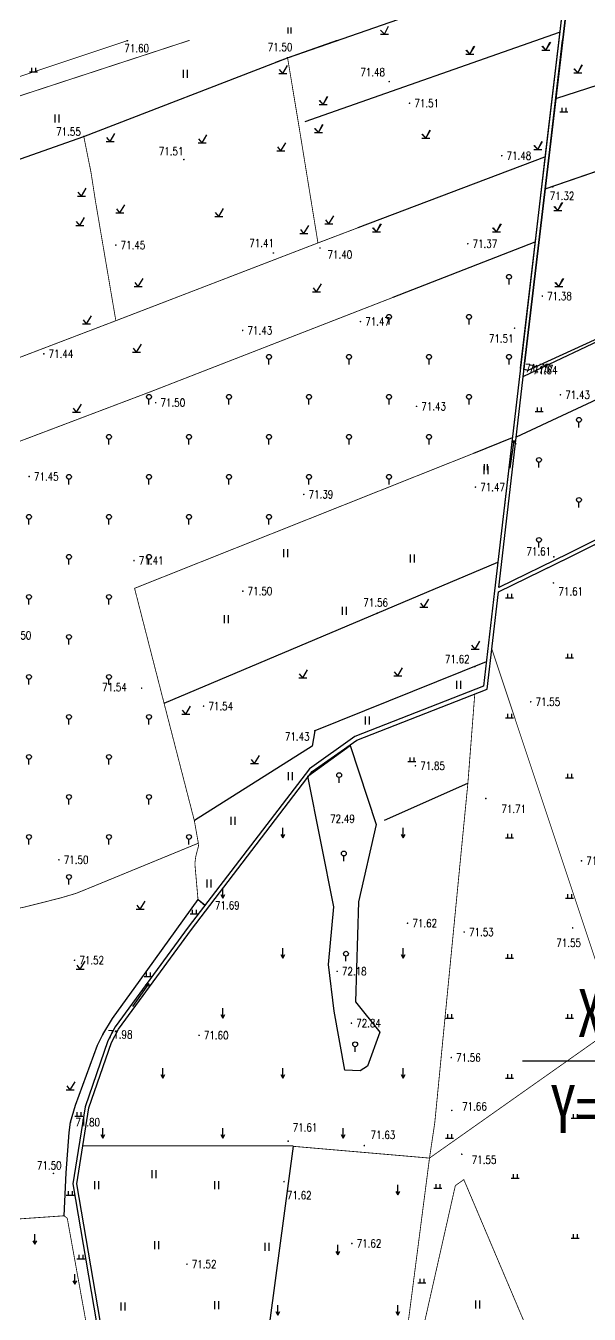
# Model space of a CAD drawing. Extents: x 10519 to 17598, y -625 to 2857.
# Drawn here: x 13705.1 to 13775.6, y 833 to 994.1 of the extents above; entities that cross this region are included whole.
import ezdxf
from ezdxf.enums import TextEntityAlignment as Align

# ---------------------------------------------------------------- set-up
doc = ezdxf.new("R2010")
doc.units = 0
doc.header["$MEASUREMENT"] = 0
doc.layers.get('0').update_dxf_attribs({"linetype": 'CONTINUOUS'})
for name, color, linetype in [('00000道路边线', 2, 'CONTINUOUS'), ('0000原地形', 252, 'CONTINUOUS'), ('ASSIST', 252, 'CONTINUOUS'), ('DM-坐标', 7, 'CONTINUOUS'), ('GCD', 224, 'CONTINUOUS')]:
    doc.layers.add(name, color=color, linetype=linetype)
doc.styles.add('DIMST', font='SimSun.ttf', dxfattribs={"width": 0.8})
doc.styles.add('HZ', font='txt8.shx', dxfattribs={"width": 0.8, "bigfont": 'hz.shx'})
doc.linetypes.add('10422', pattern='A,2,[150,AAA.SHX,S=1,R=0,X=0,Y=1],2,[177,AAA.SHX,S=1,R=0,X=0,Y=0.8],1e-09', length=4)
doc.linetypes.add('1161', pattern='A,0,[149,AAA.SHX,S=0.1,R=0,X=0,Y=0],-1.6', length=1.6)

# ---------------------------------------------------------------- blocks, each defined once
blk = doc.blocks.new('GC200')
at = {"linetype": 'Continuous', "const_width": 0.2, "flags": 128}
blk.add_lwpolyline([(-0.1, 0, 1), (0.1, 0, 1)], format="xyb", close=True, dxfattribs=at)
blk = doc.blocks.new('gc123')
for p, q in [((-1, 0), (1, 0)), ((0, 0), (-0.8, 1)), ((0, 0), (1.2, 2))]:
    blk.add_line(p, q)
blk = doc.blocks.new('gc119')
for p, q in [((-1, 0), (1, 0)), ((-0.5, 1), (-0.5, 0)), ((0.5, 1), (0.5, 0))]:
    blk.add_line(p, q)
blk = doc.blocks.new('gc121')
for p, q in [((-0.5, -1), (-0.5, 1)), ((0.5, -1), (0.5, 1))]:
    blk.add_line(p, q)
blk = doc.blocks.new('gc120')
for p, q in [((-0.5, 0.87), (0, 0)), ((0, 0), (0, 2.5)), ((0, 0), (0.5, 0.87))]:
    blk.add_line(p, q)
blk = doc.blocks.new('gc325')
blk.add_line((0, 0), (0, 1.3))
blk.add_circle((0, 1.9), 0.6)
blk = doc.blocks.new('gc086')
for p, q in [((0, 0), (7, 0)), ((7, 0), (6.18, 0.57)), ((7, 0), (6.18, -0.57))]:
    blk.add_line(p, q)

msp = doc.modelspace()

# ---------------------------------------------------------------- linework, layer by layer
at = {"layer": '00000道路边线', "const_width": 0.4}
for points in [[(13722.93, 1134.04, -0.067825), (13790.91, 992.33, 0.067825), (13722.93, 1134.04, 0.414766), (13688.26, 1141.13), (13432.66, 971.97, 0.558152), (13433.47, 946.45), (13701.23, 792.91, 0.259948), (13720.71, 792.68), (13824.31, 848.82, 0.361072), (13831.44, 866.61), (13790.91, 992.33)], [(13693.52, 1138.62, -0.414763), (13721.26, 1132.95, -0.067828), (13789.01, 991.72, 0.067828), (13721.26, 1132.95, 0.414763), (13693.52, 1138.62), (13435.42, 967.8, 0.558152), (13435.96, 950.79), (13704.26, 796.94, 0.259948), (13719.84, 796.75), (13824.2, 853.31, 0.361072), (13829.42, 866.36), (13789.18, 991.2)]]:
    msp.add_lwpolyline(points, format="xyb", dxfattribs=at)
at = {"layer": '0000原地形', "linetype": 'Continuous'}
for p, q in [((13766.96, 951.26), (13773.66, 1007.95)), ((13766.96, 951.26), (13773.66, 1007.95)), ((13767.36, 951.16), (13774.03, 1007.36)), ((13774.03, 1007.36), (13767.36, 951.16)), ((13740.07, 982.08), (13771.84, 993.26)), ((13746.68, 968.83), (13770, 977.68)), ((13806.45, 968.74, 71.54), (13767.32, 950.21, 71.54)), ((13767.91, 951.01), (13807.19, 968.95)), ((13767.91, 951.01), (13807.19, 968.95)), ((13768.77, 967.02, 71.31), (13751.02, 960.12, 71.31)), ((13766.45, 942.68, 71.55), (13790.85, 954.08, 71.55)), ((13767.36, 951.16), (13767.91, 951.01)), ((13767.36, 951.16), (13767.91, 951.01)), ((13765.93, 942.55), (13761.08, 940.62))]:
    msp.add_line(p, q, dxfattribs=at)
at = {"layer": '0000原地形', "linetype": '10422'}
for p, q in [((13773.62, 1008.08), (13769.99, 977.55)), ((13769.99, 977.55), (13767.03, 952.02)), ((13767.03, 952.02), (13764.91, 933.76)), ((13773.17, 927.68), (13802.05, 942.11)), ((13769.35, 925.82), (13773.17, 927.68))]:
    msp.add_line(p, q, dxfattribs=at)
at = {"layer": '0000原地形', "linetype": '1161'}
for p, q in [((13737.85, 990.07), (13772.92, 1002.26)), ((13771.37, 984.99, 71.33), (13799.35, 993.97, 71.33)), ((13736.37, 989.5), (13737.85, 990.07)), ((13770.05, 973.7, 71.32), (13802.24, 984.71, 71.32))]:
    msp.add_line(p, q, dxfattribs=at)
at = {"layer": '0000原地形'}
for p, q in [((13737.92, 993.09), (13737.92, 993.84)), ((13738.32, 993.09), (13738.32, 993.84)), ((13749.47, 993.52), (13749.97, 993.02)), ((13749.97, 993.02), (13750.47, 994.02)), ((13749.47, 993.02), (13750.47, 993.02)), ((13770.14, 991), (13770.64, 992)), ((13760.15, 991), (13760.65, 990.5)), ((13760.15, 990.5), (13761.15, 990.5)), ((13760.65, 990.5), (13761.15, 991.5)), ((13769.64, 991.5), (13770.14, 991)), ((13769.64, 991), (13770.64, 991)), ((13773.63, 988.68), (13774.13, 988.18)), ((13774.13, 988.18), (13774.63, 989.18)), ((13773.63, 988.18), (13774.63, 988.18)), ((13741.8, 984.74), (13742.3, 984.24)), ((13741.8, 984.24), (13742.8, 984.24)), ((13742.3, 984.24), (13742.8, 985.24)), ((13772.12, 983.79), (13772.12, 983.29)), ((13772.62, 983.79), (13772.62, 983.29)), ((13771.87, 983.29), (13772.87, 983.29)), ((13741.2, 981.22), (13741.7, 980.72)), ((13741.2, 980.72), (13742.2, 980.72)), ((13741.7, 980.72), (13742.2, 981.72)), ((13755.12, 980.01), (13755.62, 981.01)), ((13754.62, 980.51), (13755.12, 980.01)), ((13754.62, 980.01), (13755.62, 980.01)), ((13768.63, 979.1), (13769.13, 978.6)), ((13769.13, 978.6), (13769.63, 979.6)), ((13768.63, 978.6), (13769.63, 978.6)), ((13771.14, 971.49), (13771.64, 970.99)), ((13771.14, 970.99), (13772.14, 970.99)), ((13771.64, 970.99), (13772.14, 971.99)), ((13748.98, 968.29), (13749.48, 969.29)), ((13763.98, 968.29), (13764.48, 969.29)), ((13748.48, 968.79), (13748.98, 968.29)), ((13748.48, 968.29), (13749.48, 968.29)), ((13763.48, 968.79), (13763.98, 968.29)), ((13763.48, 968.29), (13764.48, 968.29)), ((13765.53, 961.74), (13765.53, 962.39)), ((13771.27, 961.97), (13771.77, 961.47)), ((13771.27, 961.47), (13772.27, 961.47)), ((13771.77, 961.47), (13772.27, 962.47)), ((13750.53, 956.74), (13750.53, 957.39)), ((13760.53, 956.74), (13760.53, 957.39)), ((13755.53, 951.74), (13755.53, 952.39)), ((13765.53, 951.74), (13765.53, 952.39)), ((13760.53, 946.74), (13760.53, 947.39)), ((13768.78, 945.84), (13769.78, 945.84)), ((13769.03, 946.34), (13769.03, 945.84)), ((13769.53, 946.34), (13769.53, 945.84)), ((13774.27, 943.86), (13774.27, 944.51)), ((13762.46, 938.52), (13762.46, 939.27)), ((13762.86, 938.52), (13762.86, 939.27)), ((13769.27, 938.86), (13769.27, 939.51)), ((13774.27, 933.86), (13774.27, 934.51)), ((13769.27, 928.86), (13769.27, 929.51))]:
    msp.add_line(p, q, dxfattribs=at)
for centre in [(13765.53, 962.69), (13750.53, 957.69), (13760.53, 957.69), (13755.53, 952.69), (13765.53, 952.69), (13760.53, 947.69), (13774.27, 944.81), (13769.27, 939.81), (13774.27, 934.81), (13769.27, 929.81)]:
    msp.add_ellipse(centre, major_axis=(-0.212, 0.212), ratio=1, start_param=3.926991, end_param=10.210176, dxfattribs=at)
at = {"layer": 'ASSIST', "color": 252, "const_width": 0.1, "flags": 128}
for points in [[(13725.61, 992.24), (13701.61, 984.39), (13683.69, 978.3), (13678.11, 976.72), (13675.23, 953.36), (13670.29, 915.08), (13667.35, 889.4), (13664.34, 861.79), (13656.07, 793.43), (13655.55, 788.96), (13649.73, 743.07), (13608.76, 406.44)], [(13678.33, 979.32), (13682.71, 980.44), (13691.09, 983.29), (13717.81, 992.19), (13717.94, 992.24)], [(13740.07, 982.08), (13768.92, 992.24)], [(13767.36, 951.16), (13767.91, 951.01), (13807.19, 968.95), (13806.91, 970.31), (13800.51, 992.24)], [(13685.73, 945.5), (13716.39, 957.2), (13741.65, 966.92), (13770, 977.68)], [(13746.68, 968.83), (13770, 977.68)], [(13765.93, 942.55), (13718.73, 923.76), (13718.73, 923.76), (13722.41, 909.42), (13726.2, 894.73), (13726.7, 891.91), (13726.72, 891.56), (13726.38, 890.25), (13726.29, 889.58), (13726.28, 889.19), (13726.66, 884.86)], [(13765.93, 942.55), (13761.08, 940.62)], [(13755.59, 852.56), (13756.25, 856.98), (13760.39, 899.43), (13761.25, 910.57)], [(13726.7, 891.91), (13726.7, 891.91), (13726.7, 891.91), (13726.7, 891.91), (13713.32, 886.41), (13711.39, 885.63), (13709.45, 885.06), (13705.11, 883.96), (13694.44, 881.74)], [(13818.15, 885.79), (13779.06, 869.12), (13755.59, 852.56)], [(13697.08, 863.96), (13698.89, 852.74), (13695.12, 851.83), (13695.17, 843.65), (13699.41, 844.62), (13709.93, 845.35)], [(13772.31, 820.57), (13759.88, 849.87), (13759.88, 849.87), (13758.82, 849.12), (13751.14, 815.07)], [(13709.93, 845.35), (13710.32, 845.03), (13715.02, 819), (13712.87, 814.71), (13708.04, 810.59), (13705.92, 809.36), (13703.31, 808.2), (13685.98, 801.22), (13677, 797.82), (13670.41, 795.61), (13666.04, 794.45), (13657.5, 792.23), (13656.29, 791.98)]]:
    msp.add_lwpolyline(points, dxfattribs=at)
at = {"layer": 'ASSIST', "color": 252, "flags": 128}
for points in [[(13690.27, 972.44), (13712.38, 980.23), (13737.85, 990.07), (13744.09, 992.24)], [(13771.74, 992.24), (13769.99, 977.55), (13767.03, 952.02), (13763.72, 923.46), (13762.33, 911.52), (13746.25, 905.24), (13740.59, 901.22), (13725.44, 881.42), (13716.3, 868.95), (13715.4, 867.21), (13712.54, 858.96), (13711.03, 849.35), (13716.54, 816.83), (13708.97, 810.6), (13706.56, 809.21)], [(13736.37, 989.5), (13737.85, 990.07), (13744.09, 992.24)], [(13842.9, 958.02), (13817.84, 948.16), (13815.1, 949.33), (13801.83, 942.55), (13772.95, 928.13), (13764.27, 923.86), (13767.52, 951.96), (13770.49, 977.5), (13772.22, 992.24)], [(13771.74, 992.24), (13769.99, 977.55), (13767.03, 952.02), (13764.91, 933.76)], [(13706.81, 808.77), (13709.25, 810.19), (13717.08, 816.63), (13711.53, 849.35), (13713.02, 858.84), (13715.86, 867.01), (13716.73, 868.69), (13725.84, 881.12), (13740.94, 900.86), (13746.49, 904.8), (13762.79, 911.17), (13764.21, 923.31), (13773.17, 927.68), (13802.05, 942.11), (13815.12, 948.78), (13817.83, 947.62), (13843.05, 957.54)], [(13769.35, 925.82), (13773.17, 927.68), (13802.05, 942.11), (13815.12, 948.78), (13817.83, 947.62), (13843.05, 957.54)], [(13722.41, 909.42), (13764.13, 927.03)], [(13709.93, 845.35), (13710.17, 850.73), (13710.54, 855.76), (13710.73, 857.04), (13711.33, 859.17), (13714.08, 866.67), (13714.78, 868.01), (13715.98, 869.99), (13719.41, 874.81), (13726.66, 884.86)], [(13726.66, 884.86), (13727.55, 884.18)], [(13738.56, 854.03), (13738.56, 854.03), (13712.28, 854.09)], [(13738.56, 854.03), (13733.97, 819.86)]]:
    msp.add_lwpolyline(points, dxfattribs=at)
for points, elevation in [([(13771.37, 984.99), (13793.95, 992.24)], 71.33), ([(13770.05, 973.7), (13802.24, 984.71)], 71.32), ([(13762.68, 914.56), (13741.26, 905.95), (13740.93, 904.05), (13726.2, 894.73)], 71.62), ([(13744.99, 863.53), (13743.66, 870.92), (13742.97, 876.77), (13743.64, 883.94), (13740.37, 900.27), (13745.69, 904.1), (13748.92, 894.23), (13746.7, 884.59), (13746.34, 872.07), (13749.37, 868.29), (13747.83, 864.05), (13746.91, 863.46), (13744.99, 863.53)], 72.54), ([(13749.98, 894.79), (13760.39, 899.43)], 71.78), ([(13726.66, 884.86), (13727.52, 884.16)], 71.69)]:
    msp.add_lwpolyline(points, dxfattribs=dict(at, elevation=elevation))
for points in [[(13737.85, 990.07, 0.1, 0.1, 0), (13739.23, 981.78, 0.1, 0.1, 0), (13741.65, 966.92, 0, 0, 0)], [(13712.38, 980.23, 0.1, 0.1, 0), (13713.27, 975.82, 0.1, 0.1, 0), (13713.86, 972.04, 0.1, 0.1, 0), (13716.39, 957.2, 0, 0, 0)]]:
    msp.add_lwpolyline(points, format="xyseb", dxfattribs=at)
at = {"layer": 'ASSIST', "color": 252, "const_width": 0.1, "flags": 128}
for points, elevation in [([(13768.77, 967.02), (13720.92, 948.4), (13685.62, 935.03)], 71.31), ([(13768.77, 967.02), (13751.02, 960.12)], 71.31), ([(13766.45, 942.68), (13790.85, 954.08), (13809.07, 962.58)], 71.55), ([(13738.56, 854.03), (13755.59, 852.56), (13750.78, 815.45)], 71.78)]:
    msp.add_lwpolyline(points, dxfattribs=dict(at, elevation=elevation))
msp.add_lwpolyline([(13763.39, 916.14), (13779.06, 869.12), (13789.16, 848.92, 0.07244), (13795.23, 840.59), (13800.37, 832.17)], format="xyb", dxfattribs=at)
at = {"layer": 'DM-坐标', "linetype": 'ByBlock'}
msp.add_line((13811.06, 864.68), (13767.2, 864.68), dxfattribs=at)

# ---------------------------------------------------------------- block references
at = {"layer": 'ASSIST', "color": 252}
ref = msp.add_blockref('GC200', (13717.81, 992.19, 71.6), dxfattribs=dict(at, xscale=0.5, yscale=0.5, zscale=0.5))
ref.add_attrib('height', '71.60', dxfattribs={"layer": 'GCD', "linetype": 'Continuous', "height": 1, "style": 'HZ', "width": 0.8}).set_placement((13717.45, 991.25, 71.6), align=Align.MIDDLE_LEFT)
ref = msp.add_blockref('GC200', (13737.85, 990.07, 71.5), dxfattribs=dict(at, xscale=0.5, yscale=0.5, zscale=0.5))
ref.add_attrib('height', '71.50', dxfattribs={"layer": 'GCD', "linetype": 'Continuous', "height": 1, "style": 'HZ', "width": 0.8}).set_placement((13735.37, 991.39, 71.5), align=Align.MIDDLE_LEFT)
at = {"layer": 'ASSIST', "color": 252, "xscale": 0.5, "yscale": 0.5}
for name, p in [('gc123', (13770.14, 991)), ('gc123', (13760.65, 990.5)), ('gc119', (13706.09, 988.29)), ('gc123', (13737.26, 988.08)), ('gc123', (13774.13, 988.18)), ('gc121', (13725.08, 988.06)), ('gc123', (13742.3, 984.24)), ('gc119', (13772.37, 983.29)), ('gc121', (13709.06, 982.46)), ('gc123', (13715.68, 979.61)), ('gc123', (13741.7, 980.72)), ('gc123', (13755.12, 980.01)), ('gc123', (13727.18, 979.41)), ('gc123', (13737.02, 978.43)), ('gc123', (13769.13, 978.6)), ('gc123', (13712.1, 972.75)), ('gc123', (13716.9, 970.67)), ('gc123', (13729.26, 970.24)), ('gc123', (13771.64, 970.99)), ('gc123', (13711.87, 969.08)), ('gc123', (13743.02, 969.32)), ('gc123', (13748.98, 968.29)), ('gc123', (13763.98, 968.29)), ('gc123', (13739.9, 968.08)), ('gc325', (13765.53, 961.74)), ('gc123', (13719.2, 961.47)), ('gc123', (13741.48, 960.79)), ('gc123', (13771.77, 961.47)), ('gc123', (13712.74, 956.81)), ('gc325', (13750.53, 956.74)), ('gc325', (13760.53, 956.74)), ('gc123', (13718.98, 953.29)), ('gc325', (13735.53, 951.74)), ('gc325', (13745.53, 951.74)), ('gc325', (13755.53, 951.74)), ('gc325', (13765.53, 951.74)), ('gc123', (13711.48, 945.79)), ('gc325', (13720.53, 946.74)), ('gc325', (13730.53, 946.74)), ('gc325', (13740.53, 946.74)), ('gc325', (13750.53, 946.74)), ('gc325', (13760.53, 946.74)), ('gc119', (13769.28, 945.84)), ('gc325', (13774.27, 943.86)), ('gc325', (13715.53, 941.74)), ('gc325', (13725.53, 941.74)), ('gc325', (13735.53, 941.74)), ('gc325', (13745.53, 941.74)), ('gc325', (13755.53, 941.74)), ('gc121', (13762.66, 938.52)), ('gc325', (13769.27, 938.86)), ('gc325', (13710.53, 936.74)), ('gc325', (13720.53, 936.74)), ('gc325', (13730.53, 936.74)), ('gc325', (13740.53, 936.74)), ('gc325', (13750.53, 936.74)), ('gc325', (13774.27, 933.86)), ('gc325', (13705.53, 931.74)), ('gc325', (13715.53, 931.74)), ('gc325', (13725.53, 931.74)), ('gc325', (13735.53, 931.74)), ('gc325', (13769.27, 928.86)), ('gc325', (13710.53, 926.74)), ('gc325', (13720.53, 926.74)), ('gc121', (13737.65, 928.17)), ('gc121', (13753.47, 927.47)), ('gc325', (13705.53, 921.74)), ('gc325', (13715.53, 921.74)), ('gc119', (13765.59, 922.56)), ('gc121', (13744.98, 920.96)), ('gc123', (13754.9, 921.4)), ('gc121', (13730.21, 919.91)), ('gc325', (13710.53, 916.74)), ('gc123', (13761.29, 916.16)), ('gc119', (13773.09, 915.06)), ('gc325', (13705.53, 911.74)), ('gc325', (13715.53, 911.74)), ('gc123', (13739.76, 912.58)), ('gc123', (13751.62, 912.82)), ('gc121', (13759.27, 911.69)), ('gc123', (13725.12, 908.02)), ('gc325', (13710.53, 906.74)), ('gc325', (13720.53, 906.74)), ('gc121', (13747.83, 907.26)), ('gc119', (13765.59, 907.56)), ('gc325', (13705.53, 901.74)), ('gc325', (13715.53, 901.74)), ('gc123', (13733.73, 901.86)), ('gc119', (13753.37, 902.1)), ('gc121', (13738.21, 900.3)), ('gc325', (13744.3, 899.47)), ('gc119', (13773.09, 900.06)), ('gc325', (13710.53, 896.74)), ('gc325', (13720.53, 896.74)), ('gc121', (13731.07, 894.69)), ('gc120', (13737.28, 892.56)), ('gc120', (13752.28, 892.56)), ('gc325', (13705.53, 891.74)), ('gc325', (13715.53, 891.74)), ('gc325', (13725.53, 891.74)), ('gc119', (13765.59, 892.56)), ('gc325', (13744.88, 889.67)), ('gc325', (13710.53, 886.74)), ('gc121', (13728.07, 886.88)), ('gc120', (13729.78, 885.06)), ('gc119', (13773.09, 885.06)), ('gc123', (13719.44, 883.65)), ('gc119', (13726.18, 883.08)), ('gc120', (13737.28, 877.56)), ('gc325', (13745.15, 877.15)), ('gc120', (13752.28, 877.56)), ('gc119', (13765.59, 877.56)), ('gc123', (13711.94, 876.15)), ('gc119', (13720.42, 875.27)), ('gc120', (13729.78, 870.06)), ('gc119', (13758.09, 870.06)), ('gc119', (13773.09, 870.06)), ('gc325', (13746.3, 865.83)), ('gc120', (13722.28, 862.56)), ('gc120', (13737.28, 862.56)), ('gc120', (13752.28, 862.56)), ('gc119', (13765.59, 862.56)), ('gc123', (13710.7, 861.09)), ('gc119', (13711.75, 857.81)), ('gc119', (13773.79, 857.54)), ('gc120', (13714.78, 855.06)), ('gc120', (13729.78, 855.06)), ('gc120', (13744.78, 855.06)), ('gc119', (13758.09, 855.06)), ('gc121', (13721.19, 850.55)), ('gc119', (13766.29, 850.04)), ('gc121', (13714.03, 849.16)), ('gc121', (13729.03, 849.16)), ('gc120', (13751.64, 847.95)), ('gc119', (13756.63, 848.82)), ('gc119', (13710.7, 847.94)), ('gc120', (13706.27, 841.8)), ('gc121', (13721.53, 841.66)), ('gc119', (13773.79, 842.54)), ('gc121', (13735.29, 841.45)), ('gc120', (13744.14, 840.45)), ('gc119', (13712, 839.97)), ('gc120', (13711.27, 836.8)), ('gc119', (13754.63, 836.97)), ('gc121', (13717.32, 834)), ('gc121', (13729.03, 834.16)), ('gc120', (13736.64, 832.95)), ('gc120', (13751.64, 832.95)), ('gc121', (13761.63, 834.25))]:
    msp.add_blockref(name, p, dxfattribs=at)
at = {"layer": 'ASSIST', "color": 252}
ref = msp.add_blockref('GC200', (13750.56, 987.08, 71.48), dxfattribs=dict(at, xscale=0.5, yscale=0.5, zscale=0.5))
ref.add_attrib('height', '71.48', dxfattribs={"layer": 'GCD', "linetype": 'Continuous', "height": 1, "style": 'HZ', "width": 0.8}).set_placement((13746.95, 988.26, 71.48), align=Align.MIDDLE_LEFT)
ref = msp.add_blockref('GC200', (13753.1, 984.38, 71.51), dxfattribs=dict(at, xscale=0.5, yscale=0.5, zscale=0.5))
ref.add_attrib('height', '71.51', dxfattribs={"layer": 'GCD', "linetype": 'Continuous', "height": 1, "style": 'HZ', "width": 0.8}).set_placement((13753.7, 984.38, 71.51), align=Align.MIDDLE_LEFT)
ref = msp.add_blockref('GC200', (13712.38, 980.23, 71.55), dxfattribs=dict(at, xscale=0.5, yscale=0.5, zscale=0.5))
ref.add_attrib('height', '71.55', dxfattribs={"layer": 'GCD', "linetype": 'Continuous', "height": 1, "style": 'HZ', "width": 0.8}).set_placement((13708.93, 980.83, 71.55), align=Align.MIDDLE_LEFT)
ref = msp.add_blockref('GC200', (13724.89, 977.34, 71.51), dxfattribs=dict(at, xscale=0.5, yscale=0.5, zscale=0.5))
ref.add_attrib('height', '71.51', dxfattribs={"layer": 'GCD', "linetype": 'Continuous', "height": 1, "style": 'HZ', "width": 0.8}).set_placement((13721.76, 978.37, 71.51), align=Align.MIDDLE_LEFT)
ref = msp.add_blockref('GC200', (13764.62, 977.82, 71.48), dxfattribs=dict(at, xscale=0.5, yscale=0.5, zscale=0.5))
ref.add_attrib('height', '71.48', dxfattribs={"layer": 'GCD', "linetype": 'Continuous', "height": 1, "style": 'HZ', "width": 0.8}).set_placement((13765.22, 977.82, 71.48), align=Align.MIDDLE_LEFT)
ref = msp.add_blockref('GC200', (13770.99, 973.93, 71.32), dxfattribs=dict(at, xscale=0.5, yscale=0.5, zscale=0.5))
ref.add_attrib('height', '71.32', dxfattribs={"layer": 'GCD', "linetype": 'Continuous', "height": 1, "style": 'HZ', "width": 0.8}).set_placement((13770.61, 972.79, 71.32), align=Align.MIDDLE_LEFT)
ref = msp.add_blockref('GC200', (13716.39, 966.65, 71.45), dxfattribs=dict(at, xscale=0.5, yscale=0.5, zscale=0.5))
ref.add_attrib('height', '71.45', dxfattribs={"layer": 'GCD', "linetype": 'Continuous', "height": 1, "style": 'HZ', "width": 0.8}).set_placement((13716.99, 966.65, 71.45), align=Align.MIDDLE_LEFT)
ref = msp.add_blockref('GC200', (13736.08, 965.66, 71.41), dxfattribs=dict(at, xscale=0.5, yscale=0.5, zscale=0.5))
ref.add_attrib('height', '71.41', dxfattribs={"layer": 'GCD', "linetype": 'Continuous', "height": 1, "style": 'HZ', "width": 0.8}).set_placement((13733.07, 966.91, 71.41), align=Align.MIDDLE_LEFT)
ref = msp.add_blockref('GC200', (13741.9, 966.29, 71.4), dxfattribs=dict(at, xscale=0.5, yscale=0.5, zscale=0.5))
ref.add_attrib('height', '71.40', dxfattribs={"layer": 'GCD', "linetype": 'Continuous', "height": 1, "style": 'HZ', "width": 0.8}).set_placement((13742.84, 965.46, 71.4), align=Align.MIDDLE_LEFT)
ref = msp.add_blockref('GC200', (13760.37, 966.82, 71.37), dxfattribs=dict(at, xscale=0.5, yscale=0.5, zscale=0.5))
ref.add_attrib('height', '71.37', dxfattribs={"layer": 'GCD', "linetype": 'Continuous', "height": 1, "style": 'HZ', "width": 0.8}).set_placement((13760.97, 966.82, 71.37), align=Align.MIDDLE_LEFT)
ref = msp.add_blockref('GC200', (13769.69, 960.28, 71.38), dxfattribs=dict(at, xscale=0.5, yscale=0.5, zscale=0.5))
ref.add_attrib('height', '71.38', dxfattribs={"layer": 'GCD', "linetype": 'Continuous', "height": 1, "style": 'HZ', "width": 0.8}).set_placement((13770.29, 960.28, 71.38), align=Align.MIDDLE_LEFT)
ref = msp.add_blockref('GC200', (13732.24, 955.99, 71.43), dxfattribs=dict(at, xscale=0.5, yscale=0.5, zscale=0.5))
ref.add_attrib('height', '71.43', dxfattribs={"layer": 'GCD', "linetype": 'Continuous', "height": 1, "style": 'HZ', "width": 0.8}).set_placement((13732.84, 955.99, 71.43), align=Align.MIDDLE_LEFT)
ref = msp.add_blockref('GC200', (13746.96, 957.09, 71.47), dxfattribs=dict(at, xscale=0.5, yscale=0.5, zscale=0.5))
ref.add_attrib('height', '71.47', dxfattribs={"layer": 'GCD', "linetype": 'Continuous', "height": 1, "style": 'HZ', "width": 0.8}).set_placement((13747.56, 957.09, 71.47), align=Align.MIDDLE_LEFT)
ref = msp.add_blockref('GC200', (13766.23, 956.27, 71.51), dxfattribs=dict(at, xscale=0.5, yscale=0.5, zscale=0.5))
ref.add_attrib('height', '71.51', dxfattribs={"layer": 'GCD', "linetype": 'Continuous', "height": 1, "style": 'HZ', "width": 0.8}).set_placement((13763.01, 954.97, 71.51), align=Align.MIDDLE_LEFT)
ref = msp.add_blockref('GC200', (13707.39, 953.06, 71.44), dxfattribs=dict(at, xscale=0.5, yscale=0.5, zscale=0.5))
ref.add_attrib('height', '71.44', dxfattribs={"layer": 'GCD', "linetype": 'Continuous', "height": 1, "style": 'HZ', "width": 0.8}).set_placement((13707.99, 953.06, 71.44), align=Align.MIDDLE_LEFT)
ref = msp.add_blockref('GC200', (13767.36, 951.16, 71.77), dxfattribs=dict(at, xscale=0.5, yscale=0.5, zscale=0.5))
ref.add_attrib('height', '71.77', dxfattribs={"layer": 'GCD', "linetype": 'Continuous', "height": 1, "style": 'HZ', "width": 0.8}).set_placement((13767.96, 951.16, 71.77), align=Align.MIDDLE_LEFT)
ref = msp.add_blockref('GC200', (13767.91, 951.01, 71.64), dxfattribs=dict(at, xscale=0.5, yscale=0.5, zscale=0.5))
ref.add_attrib('height', '71.64', dxfattribs={"layer": 'GCD', "linetype": 'Continuous', "height": 1, "style": 'HZ', "width": 0.8}).set_placement((13768.51, 951.01, 71.64), align=Align.MIDDLE_LEFT)
ref = msp.add_blockref('GC200', (13771.95, 947.94, 71.43), dxfattribs=dict(at, xscale=0.5, yscale=0.5, zscale=0.5))
ref.add_attrib('height', '71.43', dxfattribs={"layer": 'GCD', "linetype": 'Continuous', "height": 1, "style": 'HZ', "width": 0.8}).set_placement((13772.55, 947.94, 71.43), align=Align.MIDDLE_LEFT)
ref = msp.add_blockref('GC200', (13721.37, 946.96, 71.5), dxfattribs=dict(at, xscale=0.5, yscale=0.5, zscale=0.5))
ref.add_attrib('height', '71.50', dxfattribs={"layer": 'GCD', "linetype": 'Continuous', "height": 1, "style": 'HZ', "width": 0.8}).set_placement((13721.97, 946.96, 71.5), align=Align.MIDDLE_LEFT)
ref = msp.add_blockref('GC200', (13753.97, 946.5, 71.43), dxfattribs=dict(at, xscale=0.5, yscale=0.5, zscale=0.5))
ref.add_attrib('height', '71.43', dxfattribs={"layer": 'GCD', "linetype": 'Continuous', "height": 1, "style": 'HZ', "width": 0.8}).set_placement((13754.57, 946.5, 71.43), align=Align.MIDDLE_LEFT)
at = {"layer": 'ASSIST', "color": 252, "yscale": 0.5, "zscale": 0.5}
for p, xscale, rotation in [((13765.68, 938.77), 0.4999999999517244, 82.05171167887983), ((13718.51, 871.49), 0.5000000001619764, 54.82481727632754)]:
    msp.add_blockref('gc086', p, dxfattribs=dict(at, xscale=xscale, rotation=rotation))
at = {"layer": 'ASSIST', "color": 252}
ref = msp.add_blockref('GC200', (13705.56, 937.73, 71.45), dxfattribs=dict(at, xscale=0.5, yscale=0.5, zscale=0.5))
ref.add_attrib('height', '71.45', dxfattribs={"layer": 'GCD', "linetype": 'Continuous', "height": 1, "style": 'HZ', "width": 0.8}).set_placement((13706.16, 937.73, 71.45), align=Align.MIDDLE_LEFT)
ref = msp.add_blockref('GC200', (13739.88, 935.5, 71.39), dxfattribs=dict(at, xscale=0.5, yscale=0.5, zscale=0.5))
ref.add_attrib('height', '71.39', dxfattribs={"layer": 'GCD', "linetype": 'Continuous', "height": 1, "style": 'HZ', "width": 0.8}).set_placement((13740.48, 935.5, 71.39), align=Align.MIDDLE_LEFT)
ref = msp.add_blockref('GC200', (13761.33, 936.41, 71.47), dxfattribs=dict(at, xscale=0.5, yscale=0.5, zscale=0.5))
ref.add_attrib('height', '71.47', dxfattribs={"layer": 'GCD', "linetype": 'Continuous', "height": 1, "style": 'HZ', "width": 0.8}).set_placement((13761.93, 936.41, 71.47), align=Align.MIDDLE_LEFT)
ref = msp.add_blockref('GC200', (13718.66, 927.23, 71.41), dxfattribs=dict(at, xscale=0.5, yscale=0.5, zscale=0.5))
ref.add_attrib('height', '71.41', dxfattribs={"layer": 'GCD', "linetype": 'Continuous', "height": 1, "style": 'HZ', "width": 0.8}).set_placement((13719.26, 927.23, 71.41), align=Align.MIDDLE_LEFT)
ref = msp.add_blockref('GC200', (13771.13, 927.69, 71.61), dxfattribs=dict(at, xscale=0.5, yscale=0.5, zscale=0.5))
ref.add_attrib('height', '71.61', dxfattribs={"layer": 'GCD', "linetype": 'Continuous', "height": 1, "style": 'HZ', "width": 0.8}).set_placement((13767.7, 928.37, 71.61), align=Align.MIDDLE_LEFT)
ref = msp.add_blockref('GC200', (13771.08, 924.43, 71.61), dxfattribs=dict(at, xscale=0.5, yscale=0.5, zscale=0.5))
ref.add_attrib('height', '71.61', dxfattribs={"layer": 'GCD', "linetype": 'Continuous', "height": 1, "style": 'HZ', "width": 0.8}).set_placement((13771.7, 923.37, 71.61), align=Align.MIDDLE_LEFT)
ref = msp.add_blockref('GC200', (13732.26, 923.41, 71.5), dxfattribs=dict(at, xscale=0.5, yscale=0.5, zscale=0.5))
ref.add_attrib('height', '71.50', dxfattribs={"layer": 'GCD', "linetype": 'Continuous', "height": 1, "style": 'HZ', "width": 0.8}).set_placement((13732.86, 923.41, 71.5), align=Align.MIDDLE_LEFT)
ref = msp.add_blockref('GC200', (13749.08, 920.67, 71.56), dxfattribs=dict(at, xscale=0.5, yscale=0.5, zscale=0.5))
ref.add_attrib('height', '71.56', dxfattribs={"layer": 'GCD', "linetype": 'Continuous', "height": 1, "style": 'HZ', "width": 0.8}).set_placement((13747.32, 921.99, 71.56), align=Align.MIDDLE_LEFT)
ref = msp.add_blockref('GC200', (13702.14, 917.88, 71.5), dxfattribs=dict(at, xscale=0.5, yscale=0.5, zscale=0.5))
ref.add_attrib('height', '71.50', dxfattribs={"layer": 'GCD', "linetype": 'Continuous', "height": 1, "style": 'HZ', "width": 0.8}).set_placement((13702.74, 917.88, 71.5), align=Align.MIDDLE_LEFT)
ref = msp.add_blockref('GC200', (13761.26, 913.99, 71.62), dxfattribs=dict(at, xscale=0.5, yscale=0.5, zscale=0.5))
ref.add_attrib('height', '71.62', dxfattribs={"layer": 'GCD', "linetype": 'Continuous', "height": 1, "style": 'HZ', "width": 0.8}).set_placement((13757.52, 914.92, 71.62), align=Align.MIDDLE_LEFT)
ref = msp.add_blockref('GC200', (13719.62, 911.28, 71.54), dxfattribs=dict(at, xscale=0.5, yscale=0.5, zscale=0.5))
ref.add_attrib('height', '71.54', dxfattribs={"layer": 'GCD', "linetype": 'Continuous', "height": 1, "style": 'HZ', "width": 0.8}).set_placement((13714.68, 911.41, 71.54), align=Align.MIDDLE_LEFT)
ref = msp.add_blockref('GC200', (13768.24, 909.58, 71.55), dxfattribs=dict(at, xscale=0.5, yscale=0.5, zscale=0.5))
ref.add_attrib('height', '71.55', dxfattribs={"layer": 'GCD', "linetype": 'Continuous', "height": 1, "style": 'HZ', "width": 0.8}).set_placement((13768.84, 909.58, 71.55), align=Align.MIDDLE_LEFT)
ref = msp.add_blockref('GC200', (13727.36, 909.04, 71.54), dxfattribs=dict(at, xscale=0.5, yscale=0.5, zscale=0.5))
ref.add_attrib('height', '71.54', dxfattribs={"layer": 'GCD', "linetype": 'Continuous', "height": 1, "style": 'HZ', "width": 0.8}).set_placement((13727.96, 909.04, 71.54), align=Align.MIDDLE_LEFT)
ref = msp.add_blockref('GC200', (13741.26, 905.95, 71.43), dxfattribs=dict(at, xscale=0.5, yscale=0.5, zscale=0.5))
ref.add_attrib('height', '71.43', dxfattribs={"layer": 'GCD', "linetype": 'Continuous', "height": 1, "style": 'HZ', "width": 0.8}).set_placement((13737.52, 905.23, 71.43), align=Align.MIDDLE_LEFT)
ref = msp.add_blockref('GC200', (13753.83, 901.58, 71.85), dxfattribs=dict(at, xscale=0.5, yscale=0.5, zscale=0.5))
ref.add_attrib('height', '71.85', dxfattribs={"layer": 'GCD', "linetype": 'Continuous', "height": 1, "style": 'HZ', "width": 0.8}).set_placement((13754.43, 901.58, 71.85), align=Align.MIDDLE_LEFT)
ref = msp.add_blockref('GC200', (13762.63, 897.49, 71.71), dxfattribs=dict(at, xscale=0.5, yscale=0.5, zscale=0.5))
ref.add_attrib('height', '71.71', dxfattribs={"layer": 'GCD', "linetype": 'Continuous', "height": 1, "style": 'HZ', "width": 0.8}).set_placement((13764.57, 896.2, 71.71), align=Align.MIDDLE_LEFT)
ref = msp.add_blockref('GC200', (13745.71, 894.89, 72.49), dxfattribs=dict(at, xscale=0.5, yscale=0.5, zscale=0.5))
ref.add_attrib('height', '72.49', dxfattribs={"layer": 'GCD', "linetype": 'Continuous', "height": 1, "style": 'HZ', "width": 0.8}).set_placement((13743.17, 894.96, 72.49), align=Align.MIDDLE_LEFT)
ref = msp.add_blockref('GC200', (13709.28, 889.84, 71.5), dxfattribs=dict(at, xscale=0.5, yscale=0.5, zscale=0.5))
ref.add_attrib('height', '71.50', dxfattribs={"layer": 'GCD', "linetype": 'Continuous', "height": 1, "style": 'HZ', "width": 0.8}).set_placement((13709.88, 889.84, 71.5), align=Align.MIDDLE_LEFT)
ref = msp.add_blockref('GC200', (13774.59, 889.71, 71.57), dxfattribs=dict(at, xscale=0.5, yscale=0.5, zscale=0.5))
ref.add_attrib('height', '71.57', dxfattribs={"layer": 'GCD', "linetype": 'Continuous', "height": 1, "style": 'HZ', "width": 0.8}).set_placement((13775.19, 889.71, 71.57), align=Align.MIDDLE_LEFT)
ref = msp.add_blockref('GC200', (13726.66, 884.86, 71.69), dxfattribs=dict(at, xscale=0.5, yscale=0.5, zscale=0.5))
ref.add_attrib('height', '71.69', dxfattribs={"layer": 'GCD', "linetype": 'Continuous', "height": 1, "style": 'HZ', "width": 0.8}).set_placement((13728.78, 884.14, 71.69), align=Align.MIDDLE_LEFT)
ref = msp.add_blockref('GC200', (13752.85, 881.91, 71.62), dxfattribs=dict(at, xscale=0.5, yscale=0.5, zscale=0.5))
ref.add_attrib('height', '71.62', dxfattribs={"layer": 'GCD', "linetype": 'Continuous', "height": 1, "style": 'HZ', "width": 0.8}).set_placement((13753.45, 881.91, 71.62), align=Align.MIDDLE_LEFT)
ref = msp.add_blockref('GC200', (13759.93, 880.81, 71.53), dxfattribs=dict(at, xscale=0.5, yscale=0.5, zscale=0.5))
ref.add_attrib('height', '71.53', dxfattribs={"layer": 'GCD', "linetype": 'Continuous', "height": 1, "style": 'HZ', "width": 0.8}).set_placement((13760.53, 880.81, 71.53), align=Align.MIDDLE_LEFT)
ref = msp.add_blockref('GC200', (13773.48, 881.32, 71.55), dxfattribs=dict(at, xscale=0.5, yscale=0.5, zscale=0.5))
ref.add_attrib('height', '71.55', dxfattribs={"layer": 'GCD', "linetype": 'Continuous', "height": 1, "style": 'HZ', "width": 0.8}).set_placement((13771.44, 879.45, 71.55), align=Align.MIDDLE_LEFT)
ref = msp.add_blockref('GC200', (13711.23, 877.28, 71.52), dxfattribs=dict(at, xscale=0.5, yscale=0.5, zscale=0.5))
ref.add_attrib('height', '71.52', dxfattribs={"layer": 'GCD', "linetype": 'Continuous', "height": 1, "style": 'HZ', "width": 0.8}).set_placement((13711.83, 877.28, 71.52), align=Align.MIDDLE_LEFT)
ref = msp.add_blockref('GC200', (13744.05, 875.9, 72.18), dxfattribs=dict(at, xscale=0.5, yscale=0.5, zscale=0.5))
ref.add_attrib('height', '72.18', dxfattribs={"layer": 'GCD', "linetype": 'Continuous', "height": 1, "style": 'HZ', "width": 0.8}).set_placement((13744.65, 875.9, 72.18), align=Align.MIDDLE_LEFT)
ref = msp.add_blockref('GC200', (13745.83, 869.42, 72.84), dxfattribs=dict(at, xscale=0.5, yscale=0.5, zscale=0.5))
ref.add_attrib('height', '72.84', dxfattribs={"layer": 'GCD', "linetype": 'Continuous', "height": 1, "style": 'HZ', "width": 0.8}).set_placement((13746.43, 869.42, 72.84), align=Align.MIDDLE_LEFT)
ref = msp.add_blockref('GC200', (13714.78, 868.01, 71.97), dxfattribs=dict(at, xscale=0.5, yscale=0.5, zscale=0.5))
ref.add_attrib('height', '71.98', dxfattribs={"layer": 'GCD', "linetype": 'Continuous', "height": 1, "style": 'HZ', "width": 0.8}).set_placement((13715.38, 868.01, 71.97), align=Align.MIDDLE_LEFT)
ref = msp.add_blockref('GC200', (13726.79, 867.9, 71.6), dxfattribs=dict(at, xscale=0.5, yscale=0.5, zscale=0.5))
ref.add_attrib('height', '71.60', dxfattribs={"layer": 'GCD', "linetype": 'Continuous', "height": 1, "style": 'HZ', "width": 0.8}).set_placement((13727.39, 867.9, 71.6), align=Align.MIDDLE_LEFT)
ref = msp.add_blockref('GC200', (13758.31, 865.12, 71.56), dxfattribs=dict(at, xscale=0.5, yscale=0.5, zscale=0.5))
ref.add_attrib('height', '71.56', dxfattribs={"layer": 'GCD', "linetype": 'Continuous', "height": 1, "style": 'HZ', "width": 0.8}).set_placement((13758.91, 865.12, 71.56), align=Align.MIDDLE_LEFT)
ref = msp.add_blockref('GC200', (13758.38, 858.52, 71.66), dxfattribs=dict(at, xscale=0.5, yscale=0.5, zscale=0.5))
ref.add_attrib('height', '71.66', dxfattribs={"layer": 'GCD', "linetype": 'Continuous', "height": 1, "style": 'HZ', "width": 0.8}).set_placement((13759.67, 859.01, 71.66), align=Align.MIDDLE_LEFT)
ref = msp.add_blockref('GC200', (13710.73, 857.04, 71.8), dxfattribs=dict(at, xscale=0.5, yscale=0.5, zscale=0.5))
ref.add_attrib('height', '71.80', dxfattribs={"layer": 'GCD', "linetype": 'Continuous', "height": 1, "style": 'HZ', "width": 0.8}).set_placement((13711.33, 857.04, 71.8), align=Align.MIDDLE_LEFT)
ref = msp.add_blockref('GC200', (13737.93, 854.67, 71.61), dxfattribs=dict(at, xscale=0.5, yscale=0.5, zscale=0.5))
ref.add_attrib('height', '71.61', dxfattribs={"layer": 'GCD', "linetype": 'Continuous', "height": 1, "style": 'HZ', "width": 0.8}).set_placement((13738.49, 856.39, 71.61), align=Align.MIDDLE_LEFT)
ref = msp.add_blockref('GC200', (13747.44, 854.12, 71.63), dxfattribs=dict(at, xscale=0.5, yscale=0.5, zscale=0.5))
ref.add_attrib('height', '71.63', dxfattribs={"layer": 'GCD', "linetype": 'Continuous', "height": 1, "style": 'HZ', "width": 0.8}).set_placement((13748.23, 855.45, 71.63), align=Align.MIDDLE_LEFT)
ref = msp.add_blockref('GC200', (13708.59, 850.65, 71.5), dxfattribs=dict(at, xscale=0.5, yscale=0.5, zscale=0.5))
ref.add_attrib('height', '71.50', dxfattribs={"layer": 'GCD', "linetype": 'Continuous', "height": 1, "style": 'HZ', "width": 0.8}).set_placement((13706.53, 851.64, 71.5), align=Align.MIDDLE_LEFT)
ref = msp.add_blockref('GC200', (13759.62, 853.04, 71.55), dxfattribs=dict(at, xscale=0.5, yscale=0.5, zscale=0.5))
ref.add_attrib('height', '71.55', dxfattribs={"layer": 'GCD', "linetype": 'Continuous', "height": 1, "style": 'HZ', "width": 0.8}).set_placement((13760.87, 852.35, 71.55), align=Align.MIDDLE_LEFT)
ref = msp.add_blockref('GC200', (13737.41, 849.62, 71.62), dxfattribs=dict(at, xscale=0.5, yscale=0.5, zscale=0.5))
ref.add_attrib('height', '71.62', dxfattribs={"layer": 'GCD', "linetype": 'Continuous', "height": 1, "style": 'HZ', "width": 0.8}).set_placement((13737.77, 847.91, 71.62), align=Align.MIDDLE_LEFT)
ref = msp.add_blockref('GC200', (13745.89, 841.89, 71.62), dxfattribs=dict(at, xscale=0.5, yscale=0.5, zscale=0.5))
ref.add_attrib('height', '71.62', dxfattribs={"layer": 'GCD', "linetype": 'Continuous', "height": 1, "style": 'HZ', "width": 0.8}).set_placement((13746.49, 841.89, 71.62), align=Align.MIDDLE_LEFT)
ref = msp.add_blockref('GC200', (13725.28, 839.3, 71.52), dxfattribs=dict(at, xscale=0.5, yscale=0.5, zscale=0.5))
ref.add_attrib('height', '71.52', dxfattribs={"layer": 'GCD', "linetype": 'Continuous', "height": 1, "style": 'HZ', "width": 0.8}).set_placement((13725.88, 839.3, 71.52), align=Align.MIDDLE_LEFT)
at = {"layer": 'GCD', "linetype": 'Continuous'}
ref = msp.add_blockref('GC200', (13766.96, 951.26, 71.75), dxfattribs=dict(at, xscale=0.5, yscale=0.5, zscale=0.5))
ref.add_attrib('height', '71.75', dxfattribs={"linetype": 'Continuous', "height": 1, "style": 'HZ', "width": 0.8}).set_placement((13767.56, 951.26, 71.75), align=Align.MIDDLE_LEFT)
ref = msp.add_blockref('GC200', (13766.96, 951.26, 71.75), dxfattribs=dict(at, xscale=0.5, yscale=0.5, zscale=0.5))
ref.add_attrib('height', '71.75', dxfattribs={"linetype": 'Continuous', "height": 1, "style": 'HZ', "width": 0.8}).set_placement((13767.56, 951.26, 71.75), align=Align.MIDDLE_LEFT)
ref = msp.add_blockref('GC200', (13767.36, 951.16, 71.77), dxfattribs=dict(at, xscale=0.5, yscale=0.5, zscale=0.5))
ref.add_attrib('height', '71.77', dxfattribs={"linetype": 'Continuous', "height": 1, "style": 'HZ', "width": 0.8}).set_placement((13767.96, 951.16, 71.77), align=Align.MIDDLE_LEFT)
ref = msp.add_blockref('GC200', (13767.36, 951.16, 71.77), dxfattribs=dict(at, xscale=0.5, yscale=0.5, zscale=0.5))
ref.add_attrib('height', '71.77', dxfattribs={"linetype": 'Continuous', "height": 1, "style": 'HZ', "width": 0.8}).set_placement((13767.96, 951.16, 71.77), align=Align.MIDDLE_LEFT)
ref = msp.add_blockref('GC200', (13767.91, 951.01, 71.64), dxfattribs=dict(at, xscale=0.5, yscale=0.5, zscale=0.5))
ref.add_attrib('height', '71.64', dxfattribs={"linetype": 'Continuous', "height": 1, "style": 'HZ', "width": 0.8}).set_placement((13768.51, 951.01, 71.64), align=Align.MIDDLE_LEFT)
ref = msp.add_blockref('GC200', (13767.91, 951.01, 71.64), dxfattribs=dict(at, xscale=0.5, yscale=0.5, zscale=0.5))
ref.add_attrib('height', '71.64', dxfattribs={"linetype": 'Continuous', "height": 1, "style": 'HZ', "width": 0.8}).set_placement((13768.51, 951.01, 71.64), align=Align.MIDDLE_LEFT)

# ---------------------------------------------------------------- texts
at = {"layer": 'DM-坐标', "linetype": 'ByBlock', "style": 'DIMST', "width": 0.8}
for s, p in [('X=844.116', (13774.04, 867.68)), ('Y=13836.595', (13770.65, 855.68))]:
    msp.add_text(s, height=6, dxfattribs=at).set_placement(p)

doc.saveas('drawing.dxf')
